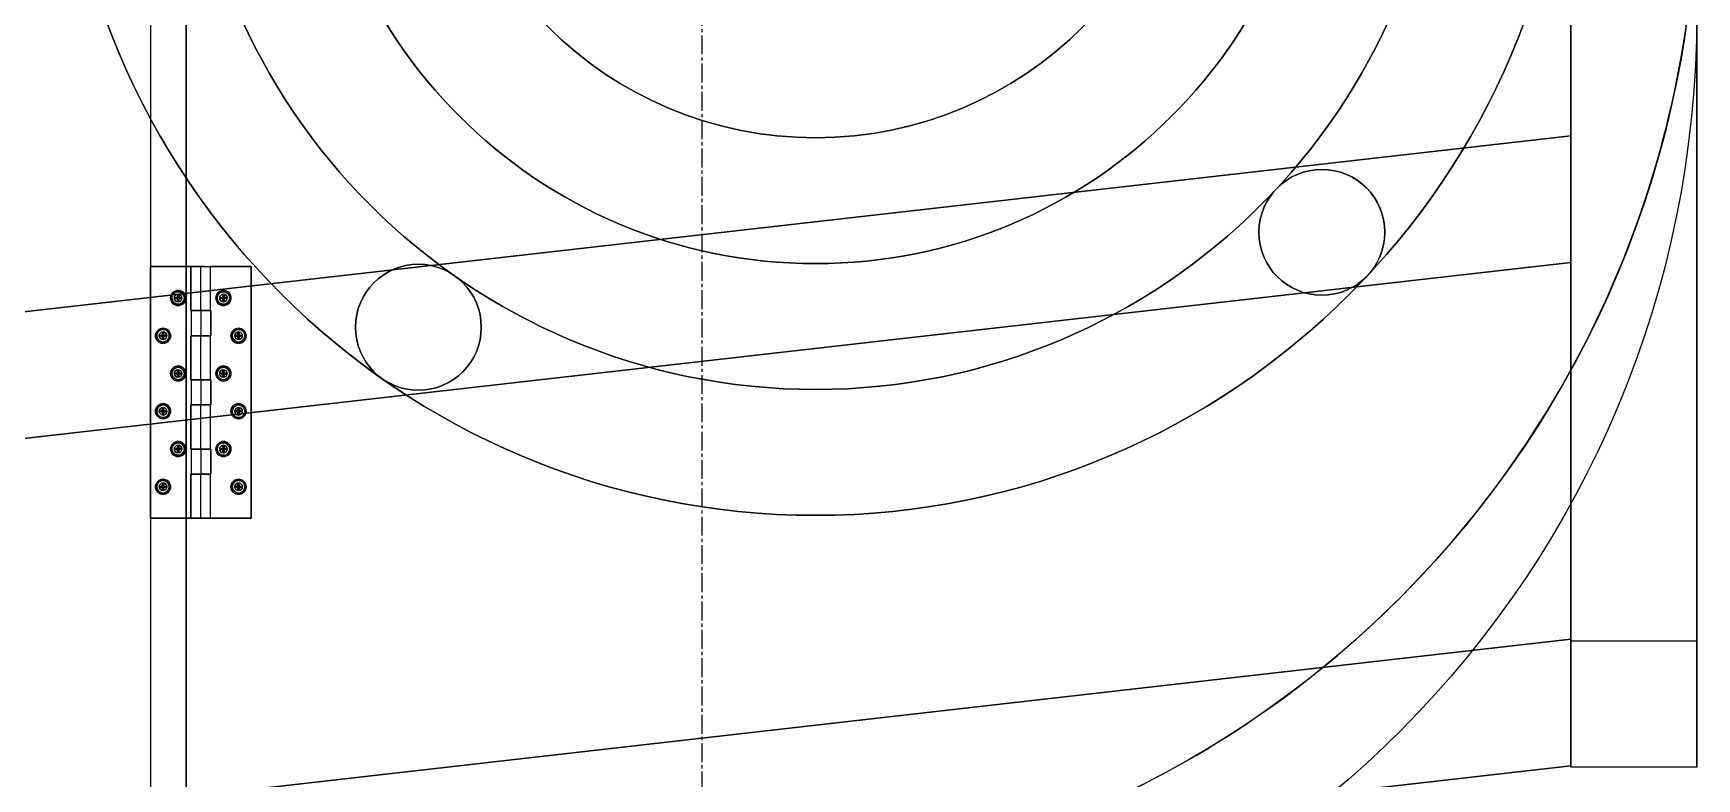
# Model space of a CAD drawing. Header units: millimetres. Extents: x -62354 to 129108, y -71259 to 35407.
# Drawn here: x 16600 to 17260, y 10816 to 11112 of the extents above; entities that cross this region are included whole.
import ezdxf

# ---------------------------------------------------------------- set-up
doc = ezdxf.new("R2010")
doc.units = ezdxf.units.MM
doc.header["$MEASUREMENT"] = 0
doc.linetypes.add('1st FL Layout xrf$0$CENTER2', pattern=[1.125, 0.75, -0.125, 0.125, -0.125])
doc.layers.add('1st FL Layout xrf$0$CR-Machine', color=7, linetype='Continuous', transparency=0.5)
doc.layers.add('1st FL Layout xrf$0$G-Grid Line', color=253, linetype='1st FL Layout xrf$0$CENTER2', transparency=0.5)

# ---------------------------------------------------------------- blocks, each defined once
blk = doc.blocks.new('1st FL Layout xrf$0$A$C33D61D17')
for p, q in [((925, 1066.69), (125, 1066.69)), ((925, 1066.69), (125, 1066.69)), ((925, 1066.69), (875, 1066.69)), ((875, 1066.69), (875, 1016.69)), ((925, 1066.69), (925, 1016.69)), ((925, 1066.69), (925, 1016.69)), ((925, 1066.69), (925, 1016.69)), ((925, 1016.69), (125, 1016.69)), ((925, 1016.69), (125, 1016.69)), ((674.15, 1016.69), (724.48, 1016.69)), ((674.15, 1016.69), (759.61, 266.69)), ((809.93, 266.69), (724.48, 1016.69)), ((874.15, 1016.69), (924.48, 1016.69)), ((874.15, 1016.69), (959.61, 266.69)), ((925, 1016.69), (875, 1016.69)), ((1009.93, 266.69), (924.48, 1016.69)), ((826.15, 492.55), (726.15, 492.55)), ((726.15, 492.55), (726.15, 476.42)), ((753.28, 487.92), (753.65, 489.05)), ((753.65, 489.05), (754.03, 487.92)), ((783.28, 487.92), (783.65, 489.05)), ((783.65, 489.05), (784.03, 487.92)), ((813.28, 487.92), (813.65, 489.05)), ((813.65, 489.05), (814.03, 487.92)), ((826.15, 476.42), (826.15, 492.55)), ((738.28, 481.92), (738.65, 483.05)), ((738.65, 483.05), (739.03, 481.92)), ((752.15, 487.55), (753.28, 487.92)), ((753.28, 487.17), (752.15, 487.55)), ((753.1, 487.55), (753.52, 487.69)), ((753.52, 487.41), (753.1, 487.55)), ((753.65, 486.05), (753.28, 487.17)), ((753.52, 487.69), (753.65, 488.1)), ((753.65, 487), (753.52, 487.41)), ((753.65, 488.1), (753.79, 487.69)), ((753.79, 487.41), (753.65, 487)), ((754.03, 487.17), (753.65, 486.05)), ((753.79, 487.69), (754.21, 487.55)), ((754.21, 487.55), (753.79, 487.41)), ((754.03, 487.92), (755.15, 487.55)), ((755.15, 487.55), (754.03, 487.17)), ((768.28, 481.92), (768.65, 483.05)), ((768.65, 483.05), (769.03, 481.92)), ((782.15, 487.55), (783.28, 487.92)), ((783.28, 487.17), (782.15, 487.55)), ((783.1, 487.55), (783.52, 487.69)), ((783.52, 487.41), (783.1, 487.55)), ((783.65, 486.05), (783.28, 487.17)), ((783.52, 487.69), (783.65, 488.1)), ((783.65, 487), (783.52, 487.41)), ((783.65, 488.1), (783.79, 487.69)), ((783.79, 487.41), (783.65, 487)), ((784.03, 487.17), (783.65, 486.05)), ((783.79, 487.69), (784.21, 487.55)), ((784.21, 487.55), (783.79, 487.41)), ((784.03, 487.92), (785.15, 487.55)), ((785.15, 487.55), (784.03, 487.17)), ((798.28, 481.92), (798.65, 483.05)), ((798.65, 483.05), (799.03, 481.92)), ((812.15, 487.55), (813.28, 487.92)), ((813.28, 487.17), (812.15, 487.55)), ((813.1, 487.55), (813.52, 487.69)), ((813.52, 487.41), (813.1, 487.55)), ((813.65, 486.05), (813.28, 487.17)), ((813.52, 487.69), (813.65, 488.1)), ((813.65, 487), (813.52, 487.41)), ((813.65, 488.1), (813.79, 487.69)), ((813.79, 487.41), (813.65, 487)), ((814.03, 487.17), (813.65, 486.05)), ((813.79, 487.69), (814.21, 487.55)), ((814.21, 487.55), (813.79, 487.41)), ((814.03, 487.92), (815.15, 487.55)), ((815.15, 487.55), (814.03, 487.17)), ((743.65, 476.42), (726.15, 476.42)), ((737.15, 481.55), (738.28, 481.92)), ((738.28, 481.17), (737.15, 481.55)), ((738.1, 481.55), (738.52, 481.69)), ((738.52, 481.41), (738.1, 481.55)), ((738.65, 480.05), (738.28, 481.17)), ((738.52, 481.69), (738.65, 482.1)), ((738.65, 481), (738.52, 481.41)), ((738.65, 482.1), (738.79, 481.69)), ((738.79, 481.41), (738.65, 481)), ((739.03, 481.17), (738.65, 480.05)), ((738.79, 481.69), (739.21, 481.55)), ((739.21, 481.55), (738.79, 481.41)), ((739.03, 481.92), (740.15, 481.55)), ((740.15, 481.55), (739.03, 481.17)), ((743.65, 476.42), (743.65, 476.55)), ((743.65, 476.55), (753.65, 476.55)), ((753.65, 476.55), (753.65, 476.42)), ((771.15, 476.42), (753.65, 476.42)), ((767.15, 481.55), (768.28, 481.92)), ((768.28, 481.17), (767.15, 481.55)), ((768.1, 481.55), (768.52, 481.69)), ((768.52, 481.41), (768.1, 481.55)), ((768.65, 480.05), (768.28, 481.17)), ((768.52, 481.69), (768.65, 482.1)), ((768.65, 481), (768.52, 481.41)), ((768.65, 482.1), (768.79, 481.69)), ((768.79, 481.41), (768.65, 481)), ((769.03, 481.17), (768.65, 480.05)), ((768.79, 481.69), (769.21, 481.55)), ((769.21, 481.55), (768.79, 481.41)), ((769.03, 481.92), (770.15, 481.55)), ((770.15, 481.55), (769.03, 481.17)), ((771.15, 476.42), (771.15, 476.55)), ((771.15, 476.55), (781.15, 476.55)), ((781.15, 476.55), (781.15, 476.42)), ((798.65, 476.42), (781.15, 476.42)), ((797.15, 481.55), (798.28, 481.92)), ((798.28, 481.17), (797.15, 481.55)), ((798.1, 481.55), (798.52, 481.69)), ((798.52, 481.41), (798.1, 481.55)), ((798.65, 480.05), (798.28, 481.17)), ((798.52, 481.69), (798.65, 482.1)), ((798.65, 481), (798.52, 481.41)), ((798.65, 482.1), (798.79, 481.69)), ((798.79, 481.41), (798.65, 481)), ((799.03, 481.17), (798.65, 480.05)), ((798.65, 476.42), (798.65, 476.55)), ((798.65, 476.55), (808.65, 476.55)), ((798.79, 481.69), (799.21, 481.55)), ((799.21, 481.55), (798.79, 481.41)), ((799.03, 481.92), (800.15, 481.55)), ((800.15, 481.55), (799.03, 481.17)), ((808.65, 476.55), (808.65, 476.42)), ((826.15, 476.42), (808.65, 476.42)), ((75, 466.69), (975, 466.69)), ((975, 466.69), (75, 466.69)), ((743.65, 468.55), (726.15, 468.55)), ((726.15, 468.55), (726.15, 452.55)), ((737.15, 463.55), (738.28, 463.92)), ((738.28, 463.17), (737.15, 463.55)), ((738.1, 463.55), (738.52, 463.69)), ((738.52, 463.41), (738.1, 463.55)), ((738.28, 463.92), (738.65, 465.05)), ((738.65, 462.05), (738.28, 463.17)), ((738.52, 463.69), (738.65, 464.1)), ((738.65, 463), (738.52, 463.41)), ((738.65, 465.05), (739.03, 463.92)), ((738.65, 464.1), (738.79, 463.69)), ((738.79, 463.41), (738.65, 463)), ((739.03, 463.17), (738.65, 462.05)), ((738.79, 463.69), (739.21, 463.55)), ((739.21, 463.55), (738.79, 463.41)), ((739.03, 463.92), (740.15, 463.55)), ((740.15, 463.55), (739.03, 463.17)), ((743.65, 468.68), (753.65, 468.68)), ((743.65, 468.68), (743.65, 468.55)), ((753.65, 468.55), (753.65, 468.68)), ((771.15, 468.55), (753.65, 468.55)), ((767.15, 463.55), (768.28, 463.92)), ((768.28, 463.17), (767.15, 463.55)), ((768.1, 463.55), (768.52, 463.69)), ((768.52, 463.41), (768.1, 463.55)), ((768.28, 463.92), (768.65, 465.05)), ((768.65, 462.05), (768.28, 463.17)), ((768.52, 463.69), (768.65, 464.1)), ((768.65, 463), (768.52, 463.41)), ((768.65, 465.05), (769.03, 463.92)), ((768.65, 464.1), (768.79, 463.69)), ((768.79, 463.41), (768.65, 463)), ((769.03, 463.17), (768.65, 462.05)), ((768.79, 463.69), (769.21, 463.55)), ((769.21, 463.55), (768.79, 463.41)), ((769.03, 463.92), (770.15, 463.55)), ((770.15, 463.55), (769.03, 463.17)), ((771.15, 468.68), (781.15, 468.68)), ((771.15, 468.68), (771.15, 468.55)), ((781.15, 468.55), (781.15, 468.68)), ((798.65, 468.55), (781.15, 468.55)), ((797.15, 463.55), (798.28, 463.92)), ((798.28, 463.17), (797.15, 463.55)), ((798.1, 463.55), (798.52, 463.69)), ((798.52, 463.41), (798.1, 463.55)), ((798.28, 463.92), (798.65, 465.05)), ((798.65, 462.05), (798.28, 463.17)), ((798.52, 463.69), (798.65, 464.1)), ((798.65, 463), (798.52, 463.41)), ((798.65, 468.68), (798.65, 468.55)), ((798.65, 468.68), (808.65, 468.68)), ((798.65, 465.05), (799.03, 463.92)), ((798.65, 464.1), (798.79, 463.69)), ((798.79, 463.41), (798.65, 463)), ((799.03, 463.17), (798.65, 462.05)), ((798.79, 463.69), (799.21, 463.55)), ((799.21, 463.55), (798.79, 463.41)), ((799.03, 463.92), (800.15, 463.55)), ((800.15, 463.55), (799.03, 463.17)), ((808.65, 468.55), (808.65, 468.68)), ((826.15, 468.55), (808.65, 468.55)), ((826.15, 452.55), (826.15, 468.55)), ((752.15, 457.55), (753.28, 457.92)), ((753.28, 457.17), (752.15, 457.55)), ((753.1, 457.55), (753.52, 457.69)), ((753.52, 457.41), (753.1, 457.55)), ((753.28, 457.92), (753.65, 459.05)), ((753.65, 456.05), (753.28, 457.17)), ((753.52, 457.69), (753.65, 458.1)), ((753.65, 457), (753.52, 457.41)), ((753.65, 459.05), (754.03, 457.92)), ((753.65, 458.1), (753.79, 457.69)), ((753.79, 457.41), (753.65, 457)), ((754.03, 457.17), (753.65, 456.05)), ((753.79, 457.69), (754.21, 457.55)), ((754.21, 457.55), (753.79, 457.41)), ((754.03, 457.92), (755.15, 457.55)), ((755.15, 457.55), (754.03, 457.17)), ((782.15, 457.55), (783.28, 457.92)), ((783.28, 457.17), (782.15, 457.55)), ((783.1, 457.55), (783.52, 457.69)), ((783.52, 457.41), (783.1, 457.55)), ((783.28, 457.92), (783.65, 459.05)), ((783.65, 456.05), (783.28, 457.17)), ((783.52, 457.69), (783.65, 458.1)), ((783.65, 457), (783.52, 457.41)), ((783.65, 459.05), (784.03, 457.92)), ((783.65, 458.1), (783.79, 457.69)), ((783.79, 457.41), (783.65, 457)), ((784.03, 457.17), (783.65, 456.05)), ((783.79, 457.69), (784.21, 457.55)), ((784.21, 457.55), (783.79, 457.41)), ((784.03, 457.92), (785.15, 457.55)), ((785.15, 457.55), (784.03, 457.17)), ((812.15, 457.55), (813.28, 457.92)), ((813.28, 457.17), (812.15, 457.55)), ((813.1, 457.55), (813.52, 457.69)), ((813.52, 457.41), (813.1, 457.55)), ((813.28, 457.92), (813.65, 459.05)), ((813.65, 456.05), (813.28, 457.17)), ((813.52, 457.69), (813.65, 458.1)), ((813.65, 457), (813.52, 457.41)), ((813.65, 459.05), (814.03, 457.92)), ((813.65, 458.1), (813.79, 457.69)), ((813.79, 457.41), (813.65, 457)), ((814.03, 457.17), (813.65, 456.05)), ((813.79, 457.69), (814.21, 457.55)), ((814.21, 457.55), (813.79, 457.41)), ((814.03, 457.92), (815.15, 457.55)), ((815.15, 457.55), (814.03, 457.17)), ((73.85, 452.55), (976.15, 452.55)), ((726.15, 452.55), (826.15, 452.55))]:
    blk.add_line(p, q)
at = {"extrusion": (1.47911e-31, 0, -1)}
for p, q in [((125, 1066.69), (925, 1066.69)), ((125, 1066.69), (925, 1066.69)), ((875, 1066.69), (925, 1066.69)), ((875, 1066.69), (875, 1016.69)), ((925, 1066.69), (925, 1016.69)), ((925, 1066.69), (925, 1016.69)), ((925, 1066.69), (925, 1016.69)), ((125, 1016.69), (925, 1016.69)), ((125, 1016.69), (925, 1016.69)), ((724.48, 1016.69), (674.15, 1016.69)), ((759.61, 266.69), (674.15, 1016.69)), ((724.48, 1016.69), (809.93, 266.69)), ((924.48, 1016.69), (874.15, 1016.69)), ((959.61, 266.69), (874.15, 1016.69)), ((875, 1016.69), (925, 1016.69)), ((924.48, 1016.69), (1009.93, 266.69))]:
    blk.add_line(p, q, dxfattribs=at)
at = {"extrusion": (2.44929e-16, 1, 0)}
for p, q in [((125, 1066.69), (925, 1066.69)), ((925, 1066.69), (125, 1066.69)), ((125, 1066.69), (925, 1066.69)), ((925, 1066.69), (125, 1066.69)), ((875, 1066.69), (925, 1066.69)), ((875, 1066.69), (875, 1066.69)), ((925, 1066.69), (875, 1066.69)), ((925, 1066.69), (925, 1066.69)), ((925, 1066.69), (925, 1066.69)), ((925, 1066.69), (925, 1066.69))]:
    blk.add_line(p, q, dxfattribs=at)
at = {"extrusion": (-1, 2.44929e-16, -1.47911e-31)}
for p, q in [((875, 1066.69), (875, 1066.69)), ((875, 1066.69), (875, 1016.69)), ((875, 1066.69), (875, 1016.69)), ((875, 1016.69), (875, 1016.69))]:
    blk.add_line(p, q, dxfattribs=at)
at = {"extrusion": (1, -2.44929e-16, -4.54747e-15)}
for p, q in [((925, 1066.69), (925, 1066.69)), ((925, 1066.69), (925, 1016.69)), ((925, 1066.69), (925, 1016.69)), ((925, 1066.69), (925, 1066.69)), ((925, 1066.69), (925, 1016.69)), ((925, 1066.69), (925, 1016.69)), ((925, 1016.69), (925, 1016.69)), ((925, 1016.69), (925, 1016.69))]:
    blk.add_line(p, q, dxfattribs=at)
at = {"extrusion": (1, -2.44929e-16, 1.47911e-31)}
for p, q in [((925, 1066.69), (925, 1066.69)), ((925, 1066.69), (925, 1016.69)), ((925, 1066.69), (925, 1016.69)), ((925, 1016.69), (925, 1016.69))]:
    blk.add_line(p, q, dxfattribs=at)
at = {"extrusion": (-2.44929e-16, -1, 0)}
for p, q in [((125, 1016.69), (925, 1016.69)), ((925, 1016.69), (125, 1016.69)), ((125, 1016.69), (925, 1016.69)), ((925, 1016.69), (125, 1016.69)), ((875, 1016.69), (925, 1016.69)), ((925, 1016.69), (875, 1016.69)), ((875, 1016.69), (875, 1016.69)), ((925, 1016.69), (925, 1016.69)), ((925, 1016.69), (925, 1016.69)), ((925, 1016.69), (925, 1016.69))]:
    blk.add_line(p, q, dxfattribs=at)
at = {"extrusion": (2.22045e-16, 1, 1.60464e-32)}
for p, q in [((674.15, 1016.69), (674.15, 1016.69)), ((674.15, 1016.69), (724.48, 1016.69)), ((724.48, 1016.69), (674.15, 1016.69)), ((724.48, 1016.69), (724.48, 1016.69)), ((874.15, 1016.69), (874.15, 1016.69)), ((874.15, 1016.69), (924.48, 1016.69)), ((924.48, 1016.69), (874.15, 1016.69)), ((924.48, 1016.69), (924.48, 1016.69))]:
    blk.add_line(p, q, dxfattribs=at)
at = {"extrusion": (-0.993572, -0.113203, -1.41748e-31)}
for p, q in [((674.15, 1016.69), (674.15, 1016.69)), ((759.61, 266.69), (674.15, 1016.69)), ((674.15, 1016.69), (759.61, 266.69)), ((874.15, 1016.69), (874.15, 1016.69)), ((959.61, 266.69), (874.15, 1016.69)), ((874.15, 1016.69), (959.61, 266.69))]:
    blk.add_line(p, q, dxfattribs=at)
at = {"extrusion": (0.993572, 0.113203, 1.41748e-31)}
for p, q in [((724.48, 1016.69), (724.48, 1016.69)), ((809.93, 266.69), (724.48, 1016.69)), ((724.48, 1016.69), (809.93, 266.69)), ((924.48, 1016.69), (924.48, 1016.69)), ((1009.93, 266.69), (924.48, 1016.69)), ((924.48, 1016.69), (1009.93, 266.69))]:
    blk.add_line(p, q, dxfattribs=at)
at = {"extrusion": (0, 0, -1)}
for p, q in [((726.15, 472.55), (726.15, 492.55)), ((726.15, 492.55), (826.15, 492.55)), ((826.15, 492.55), (826.15, 472.55)), ((753.65, 476.55), (743.65, 476.55)), ((743.65, 476.55), (743.65, 472.55)), ((753.65, 472.55), (753.65, 476.55)), ((781.15, 476.55), (771.15, 476.55)), ((771.15, 476.55), (771.15, 472.55)), ((781.15, 472.55), (781.15, 476.55)), ((798.65, 476.55), (798.65, 472.55)), ((808.65, 476.55), (798.65, 476.55)), ((808.65, 472.55), (808.65, 476.55)), ((743.65, 472.55), (726.15, 472.55)), ((771.15, 472.55), (753.65, 472.55)), ((798.65, 472.55), (781.15, 472.55)), ((826.15, 472.55), (808.65, 472.55))]:
    blk.add_line(p, q, dxfattribs=at)
at = {"extrusion": (0, 1, 0)}
for p, q in [((726.15, 492.55), (826.15, 492.55)), ((726.15, 492.55), (726.15, 492.55)), ((826.15, 492.55), (726.15, 492.55)), ((826.15, 492.55), (826.15, 492.55))]:
    blk.add_line(p, q, dxfattribs=at)
at = {"extrusion": (-1, 0, 0)}
for p, q in [((726.15, 492.55), (726.15, 476.42)), ((726.15, 492.55), (726.15, 492.55)), ((726.15, 472.55), (726.15, 492.55)), ((753.65, 476.55), (753.65, 476.42)), ((753.65, 476.55), (753.65, 476.55)), ((753.65, 472.55), (753.65, 476.55)), ((781.15, 476.55), (781.15, 476.42)), ((781.15, 476.55), (781.15, 476.55)), ((781.15, 472.55), (781.15, 476.55)), ((808.65, 476.55), (808.65, 476.42)), ((808.65, 476.55), (808.65, 476.55)), ((808.65, 472.55), (808.65, 476.55))]:
    blk.add_line(p, q, dxfattribs=at)
at = {"extrusion": (0.938187, -0.312729, 0.14834)}
for p, q in [((753.28, 487.92), (753.65, 489.05)), ((753.65, 489.05), (753.65, 488.1)), ((783.28, 487.92), (783.65, 489.05)), ((783.65, 489.05), (783.65, 488.1)), ((813.28, 487.92), (813.65, 489.05)), ((813.65, 489.05), (813.65, 488.1)), ((738.28, 481.92), (738.65, 483.05)), ((738.65, 483.05), (738.65, 482.1)), ((753.28, 487.92), (753.52, 487.69)), ((753.52, 487.69), (753.65, 488.1)), ((768.28, 481.92), (768.65, 483.05)), ((768.65, 483.05), (768.65, 482.1)), ((783.28, 487.92), (783.52, 487.69)), ((783.52, 487.69), (783.65, 488.1)), ((798.28, 481.92), (798.65, 483.05)), ((798.65, 483.05), (798.65, 482.1)), ((813.28, 487.92), (813.52, 487.69)), ((813.52, 487.69), (813.65, 488.1)), ((738.28, 481.92), (738.52, 481.69)), ((738.52, 481.69), (738.65, 482.1)), ((768.28, 481.92), (768.52, 481.69)), ((768.52, 481.69), (768.65, 482.1)), ((798.28, 481.92), (798.52, 481.69)), ((798.52, 481.69), (798.65, 482.1)), ((738.28, 463.92), (738.65, 465.05)), ((738.28, 463.92), (738.52, 463.69)), ((738.52, 463.69), (738.65, 464.1)), ((738.65, 465.05), (738.65, 464.1)), ((768.28, 463.92), (768.65, 465.05)), ((768.28, 463.92), (768.52, 463.69)), ((768.52, 463.69), (768.65, 464.1)), ((768.65, 465.05), (768.65, 464.1)), ((798.28, 463.92), (798.65, 465.05)), ((798.28, 463.92), (798.52, 463.69)), ((798.52, 463.69), (798.65, 464.1)), ((798.65, 465.05), (798.65, 464.1)), ((753.28, 457.92), (753.65, 459.05)), ((753.28, 457.92), (753.52, 457.69)), ((753.52, 457.69), (753.65, 458.1)), ((753.65, 459.05), (753.65, 458.1)), ((783.28, 457.92), (783.65, 459.05)), ((783.28, 457.92), (783.52, 457.69)), ((783.52, 457.69), (783.65, 458.1)), ((783.65, 459.05), (783.65, 458.1)), ((813.28, 457.92), (813.65, 459.05)), ((813.28, 457.92), (813.52, 457.69)), ((813.52, 457.69), (813.65, 458.1)), ((813.65, 459.05), (813.65, 458.1))]:
    blk.add_line(p, q, dxfattribs=at)
at = {"extrusion": (-0.938187, -0.312729, 0.14834)}
for p, q in [((753.65, 489.05), (754.03, 487.92)), ((753.65, 489.05), (753.65, 488.1)), ((783.65, 489.05), (784.03, 487.92)), ((783.65, 489.05), (783.65, 488.1)), ((813.65, 489.05), (814.03, 487.92)), ((813.65, 489.05), (813.65, 488.1)), ((738.65, 483.05), (739.03, 481.92)), ((738.65, 483.05), (738.65, 482.1)), ((753.65, 488.1), (753.79, 487.69)), ((754.03, 487.92), (753.79, 487.69)), ((768.65, 483.05), (769.03, 481.92)), ((768.65, 483.05), (768.65, 482.1)), ((783.65, 488.1), (783.79, 487.69)), ((784.03, 487.92), (783.79, 487.69)), ((798.65, 483.05), (799.03, 481.92)), ((798.65, 483.05), (798.65, 482.1)), ((813.65, 488.1), (813.79, 487.69)), ((814.03, 487.92), (813.79, 487.69)), ((738.65, 482.1), (738.79, 481.69)), ((739.03, 481.92), (738.79, 481.69)), ((768.65, 482.1), (768.79, 481.69)), ((769.03, 481.92), (768.79, 481.69)), ((798.65, 482.1), (798.79, 481.69)), ((799.03, 481.92), (798.79, 481.69)), ((738.65, 465.05), (739.03, 463.92)), ((738.65, 465.05), (738.65, 464.1)), ((738.65, 464.1), (738.79, 463.69)), ((739.03, 463.92), (738.79, 463.69)), ((768.65, 465.05), (769.03, 463.92)), ((768.65, 465.05), (768.65, 464.1)), ((768.65, 464.1), (768.79, 463.69)), ((769.03, 463.92), (768.79, 463.69)), ((798.65, 465.05), (799.03, 463.92)), ((798.65, 465.05), (798.65, 464.1)), ((798.65, 464.1), (798.79, 463.69)), ((799.03, 463.92), (798.79, 463.69)), ((753.65, 459.05), (754.03, 457.92)), ((753.65, 459.05), (753.65, 458.1)), ((753.65, 458.1), (753.79, 457.69)), ((754.03, 457.92), (753.79, 457.69)), ((783.65, 459.05), (784.03, 457.92)), ((783.65, 459.05), (783.65, 458.1)), ((783.65, 458.1), (783.79, 457.69)), ((784.03, 457.92), (783.79, 457.69)), ((813.65, 459.05), (814.03, 457.92)), ((813.65, 459.05), (813.65, 458.1)), ((813.65, 458.1), (813.79, 457.69)), ((814.03, 457.92), (813.79, 457.69))]:
    blk.add_line(p, q, dxfattribs=at)
at = {"extrusion": (1, 0, 0)}
for p, q in [((826.15, 492.55), (826.15, 472.55)), ((826.15, 492.55), (826.15, 492.55)), ((826.15, 476.42), (826.15, 492.55)), ((743.65, 476.42), (743.65, 476.55)), ((743.65, 476.55), (743.65, 472.55)), ((743.65, 476.55), (743.65, 476.55)), ((771.15, 476.42), (771.15, 476.55)), ((771.15, 476.55), (771.15, 472.55)), ((771.15, 476.55), (771.15, 476.55)), ((798.65, 476.42), (798.65, 476.55)), ((798.65, 476.55), (798.65, 472.55)), ((798.65, 476.55), (798.65, 476.55))]:
    blk.add_line(p, q, dxfattribs=at)
at = {"extrusion": (0.312729, -0.938187, 0.14834)}
for p, q in [((752.15, 487.55), (753.28, 487.92)), ((752.15, 487.55), (753.1, 487.55)), ((753.1, 487.55), (753.52, 487.69)), ((753.28, 487.92), (753.52, 487.69)), ((782.15, 487.55), (783.28, 487.92)), ((782.15, 487.55), (783.1, 487.55)), ((783.1, 487.55), (783.52, 487.69)), ((783.28, 487.92), (783.52, 487.69)), ((812.15, 487.55), (813.28, 487.92)), ((812.15, 487.55), (813.1, 487.55)), ((813.1, 487.55), (813.52, 487.69)), ((813.28, 487.92), (813.52, 487.69)), ((737.15, 481.55), (738.28, 481.92)), ((737.15, 481.55), (738.1, 481.55)), ((738.1, 481.55), (738.52, 481.69)), ((738.28, 481.92), (738.52, 481.69)), ((767.15, 481.55), (768.28, 481.92)), ((767.15, 481.55), (768.1, 481.55)), ((768.1, 481.55), (768.52, 481.69)), ((768.28, 481.92), (768.52, 481.69)), ((797.15, 481.55), (798.28, 481.92)), ((797.15, 481.55), (798.1, 481.55)), ((798.1, 481.55), (798.52, 481.69)), ((798.28, 481.92), (798.52, 481.69)), ((737.15, 463.55), (738.28, 463.92)), ((737.15, 463.55), (738.1, 463.55)), ((738.1, 463.55), (738.52, 463.69)), ((738.28, 463.92), (738.52, 463.69)), ((767.15, 463.55), (768.28, 463.92)), ((767.15, 463.55), (768.1, 463.55)), ((768.1, 463.55), (768.52, 463.69)), ((768.28, 463.92), (768.52, 463.69)), ((797.15, 463.55), (798.28, 463.92)), ((797.15, 463.55), (798.1, 463.55)), ((798.1, 463.55), (798.52, 463.69)), ((798.28, 463.92), (798.52, 463.69)), ((752.15, 457.55), (753.28, 457.92)), ((752.15, 457.55), (753.1, 457.55)), ((753.1, 457.55), (753.52, 457.69)), ((753.28, 457.92), (753.52, 457.69)), ((782.15, 457.55), (783.28, 457.92)), ((782.15, 457.55), (783.1, 457.55)), ((783.1, 457.55), (783.52, 457.69)), ((783.28, 457.92), (783.52, 457.69)), ((812.15, 457.55), (813.28, 457.92)), ((812.15, 457.55), (813.1, 457.55)), ((813.1, 457.55), (813.52, 457.69)), ((813.28, 457.92), (813.52, 457.69))]:
    blk.add_line(p, q, dxfattribs=at)
at = {"extrusion": (0.312729, 0.938187, 0.14834)}
for p, q in [((753.28, 487.17), (752.15, 487.55)), ((752.15, 487.55), (753.1, 487.55)), ((753.52, 487.41), (753.1, 487.55)), ((753.28, 487.17), (753.52, 487.41)), ((783.28, 487.17), (782.15, 487.55)), ((782.15, 487.55), (783.1, 487.55)), ((783.52, 487.41), (783.1, 487.55)), ((783.28, 487.17), (783.52, 487.41)), ((813.28, 487.17), (812.15, 487.55)), ((812.15, 487.55), (813.1, 487.55)), ((813.52, 487.41), (813.1, 487.55)), ((813.28, 487.17), (813.52, 487.41)), ((738.28, 481.17), (737.15, 481.55)), ((737.15, 481.55), (738.1, 481.55)), ((738.52, 481.41), (738.1, 481.55)), ((738.28, 481.17), (738.52, 481.41)), ((768.28, 481.17), (767.15, 481.55)), ((767.15, 481.55), (768.1, 481.55)), ((768.52, 481.41), (768.1, 481.55)), ((768.28, 481.17), (768.52, 481.41)), ((798.28, 481.17), (797.15, 481.55)), ((797.15, 481.55), (798.1, 481.55)), ((798.52, 481.41), (798.1, 481.55)), ((798.28, 481.17), (798.52, 481.41)), ((738.28, 463.17), (737.15, 463.55)), ((737.15, 463.55), (738.1, 463.55)), ((738.52, 463.41), (738.1, 463.55)), ((738.28, 463.17), (738.52, 463.41)), ((768.28, 463.17), (767.15, 463.55)), ((767.15, 463.55), (768.1, 463.55)), ((768.52, 463.41), (768.1, 463.55)), ((768.28, 463.17), (768.52, 463.41)), ((798.28, 463.17), (797.15, 463.55)), ((797.15, 463.55), (798.1, 463.55)), ((798.52, 463.41), (798.1, 463.55)), ((798.28, 463.17), (798.52, 463.41)), ((753.28, 457.17), (752.15, 457.55)), ((752.15, 457.55), (753.1, 457.55)), ((753.52, 457.41), (753.1, 457.55)), ((753.28, 457.17), (753.52, 457.41)), ((783.28, 457.17), (782.15, 457.55)), ((782.15, 457.55), (783.1, 457.55)), ((783.52, 457.41), (783.1, 457.55)), ((783.28, 457.17), (783.52, 457.41)), ((813.28, 457.17), (812.15, 457.55)), ((812.15, 457.55), (813.1, 457.55)), ((813.52, 457.41), (813.1, 457.55)), ((813.28, 457.17), (813.52, 457.41))]:
    blk.add_line(p, q, dxfattribs=at)
at = {"extrusion": (0.938187, 0.312729, 0.14834)}
for p, q in [((753.28, 487.17), (753.52, 487.41)), ((753.65, 486.05), (753.28, 487.17)), ((753.65, 487), (753.52, 487.41)), ((753.65, 486.05), (753.65, 487)), ((783.28, 487.17), (783.52, 487.41)), ((783.65, 486.05), (783.28, 487.17)), ((783.65, 487), (783.52, 487.41)), ((783.65, 486.05), (783.65, 487)), ((813.28, 487.17), (813.52, 487.41)), ((813.65, 486.05), (813.28, 487.17)), ((813.65, 487), (813.52, 487.41)), ((813.65, 486.05), (813.65, 487)), ((738.28, 481.17), (738.52, 481.41)), ((738.65, 480.05), (738.28, 481.17)), ((738.65, 481), (738.52, 481.41)), ((738.65, 480.05), (738.65, 481)), ((768.28, 481.17), (768.52, 481.41)), ((768.65, 480.05), (768.28, 481.17)), ((768.65, 481), (768.52, 481.41)), ((768.65, 480.05), (768.65, 481)), ((798.28, 481.17), (798.52, 481.41)), ((798.65, 480.05), (798.28, 481.17)), ((798.65, 481), (798.52, 481.41)), ((798.65, 480.05), (798.65, 481)), ((738.28, 463.17), (738.52, 463.41)), ((738.65, 462.05), (738.28, 463.17)), ((738.65, 463), (738.52, 463.41)), ((738.65, 462.05), (738.65, 463)), ((768.28, 463.17), (768.52, 463.41)), ((768.65, 462.05), (768.28, 463.17)), ((768.65, 463), (768.52, 463.41)), ((768.65, 462.05), (768.65, 463)), ((798.28, 463.17), (798.52, 463.41)), ((798.65, 462.05), (798.28, 463.17)), ((798.65, 463), (798.52, 463.41)), ((798.65, 462.05), (798.65, 463)), ((753.28, 457.17), (753.52, 457.41)), ((753.65, 456.05), (753.28, 457.17)), ((753.65, 457), (753.52, 457.41)), ((753.65, 456.05), (753.65, 457)), ((783.28, 457.17), (783.52, 457.41)), ((783.65, 456.05), (783.28, 457.17)), ((783.65, 457), (783.52, 457.41)), ((783.65, 456.05), (783.65, 457)), ((813.28, 457.17), (813.52, 457.41)), ((813.65, 456.05), (813.28, 457.17)), ((813.65, 457), (813.52, 457.41)), ((813.65, 456.05), (813.65, 457))]:
    blk.add_line(p, q, dxfattribs=at)
at = {"extrusion": (-0.938187, 0.312729, 0.14834)}
for p, q in [((753.79, 487.41), (753.65, 487)), ((754.03, 487.17), (753.65, 486.05)), ((753.65, 486.05), (753.65, 487)), ((754.03, 487.17), (753.79, 487.41)), ((783.79, 487.41), (783.65, 487)), ((784.03, 487.17), (783.65, 486.05)), ((783.65, 486.05), (783.65, 487)), ((784.03, 487.17), (783.79, 487.41)), ((813.79, 487.41), (813.65, 487)), ((814.03, 487.17), (813.65, 486.05)), ((813.65, 486.05), (813.65, 487)), ((814.03, 487.17), (813.79, 487.41)), ((738.79, 481.41), (738.65, 481)), ((739.03, 481.17), (738.65, 480.05)), ((738.65, 480.05), (738.65, 481)), ((739.03, 481.17), (738.79, 481.41)), ((768.79, 481.41), (768.65, 481)), ((769.03, 481.17), (768.65, 480.05)), ((768.65, 480.05), (768.65, 481)), ((769.03, 481.17), (768.79, 481.41)), ((798.79, 481.41), (798.65, 481)), ((799.03, 481.17), (798.65, 480.05)), ((798.65, 480.05), (798.65, 481)), ((799.03, 481.17), (798.79, 481.41)), ((738.79, 463.41), (738.65, 463)), ((739.03, 463.17), (738.65, 462.05)), ((738.65, 462.05), (738.65, 463)), ((739.03, 463.17), (738.79, 463.41)), ((768.79, 463.41), (768.65, 463)), ((769.03, 463.17), (768.65, 462.05)), ((768.65, 462.05), (768.65, 463)), ((769.03, 463.17), (768.79, 463.41)), ((798.79, 463.41), (798.65, 463)), ((799.03, 463.17), (798.65, 462.05)), ((798.65, 462.05), (798.65, 463)), ((799.03, 463.17), (798.79, 463.41)), ((753.79, 457.41), (753.65, 457)), ((754.03, 457.17), (753.65, 456.05)), ((753.65, 456.05), (753.65, 457)), ((754.03, 457.17), (753.79, 457.41)), ((783.79, 457.41), (783.65, 457)), ((784.03, 457.17), (783.65, 456.05)), ((783.65, 456.05), (783.65, 457)), ((784.03, 457.17), (783.79, 457.41)), ((813.79, 457.41), (813.65, 457)), ((814.03, 457.17), (813.65, 456.05)), ((813.65, 456.05), (813.65, 457)), ((814.03, 457.17), (813.79, 457.41))]:
    blk.add_line(p, q, dxfattribs=at)
at = {"extrusion": (-0.312729, -0.938187, 0.14834)}
for p, q in [((754.03, 487.92), (753.79, 487.69)), ((753.79, 487.69), (754.21, 487.55)), ((754.03, 487.92), (755.15, 487.55)), ((755.15, 487.55), (754.21, 487.55)), ((784.03, 487.92), (783.79, 487.69)), ((783.79, 487.69), (784.21, 487.55)), ((784.03, 487.92), (785.15, 487.55)), ((785.15, 487.55), (784.21, 487.55)), ((814.03, 487.92), (813.79, 487.69)), ((813.79, 487.69), (814.21, 487.55)), ((814.03, 487.92), (815.15, 487.55)), ((815.15, 487.55), (814.21, 487.55)), ((739.03, 481.92), (738.79, 481.69)), ((738.79, 481.69), (739.21, 481.55)), ((739.03, 481.92), (740.15, 481.55)), ((740.15, 481.55), (739.21, 481.55)), ((769.03, 481.92), (768.79, 481.69)), ((768.79, 481.69), (769.21, 481.55)), ((769.03, 481.92), (770.15, 481.55)), ((770.15, 481.55), (769.21, 481.55)), ((799.03, 481.92), (798.79, 481.69)), ((798.79, 481.69), (799.21, 481.55)), ((799.03, 481.92), (800.15, 481.55)), ((800.15, 481.55), (799.21, 481.55)), ((739.03, 463.92), (738.79, 463.69)), ((738.79, 463.69), (739.21, 463.55)), ((739.03, 463.92), (740.15, 463.55)), ((740.15, 463.55), (739.21, 463.55)), ((769.03, 463.92), (768.79, 463.69)), ((768.79, 463.69), (769.21, 463.55)), ((769.03, 463.92), (770.15, 463.55)), ((770.15, 463.55), (769.21, 463.55)), ((799.03, 463.92), (798.79, 463.69)), ((798.79, 463.69), (799.21, 463.55)), ((799.03, 463.92), (800.15, 463.55)), ((800.15, 463.55), (799.21, 463.55)), ((754.03, 457.92), (753.79, 457.69)), ((753.79, 457.69), (754.21, 457.55)), ((754.03, 457.92), (755.15, 457.55)), ((755.15, 457.55), (754.21, 457.55)), ((784.03, 457.92), (783.79, 457.69)), ((783.79, 457.69), (784.21, 457.55)), ((784.03, 457.92), (785.15, 457.55)), ((785.15, 457.55), (784.21, 457.55)), ((814.03, 457.92), (813.79, 457.69)), ((813.79, 457.69), (814.21, 457.55)), ((814.03, 457.92), (815.15, 457.55)), ((815.15, 457.55), (814.21, 457.55))]:
    blk.add_line(p, q, dxfattribs=at)
at = {"extrusion": (-0.312729, 0.938187, 0.14834)}
for p, q in [((754.21, 487.55), (753.79, 487.41)), ((754.03, 487.17), (753.79, 487.41)), ((755.15, 487.55), (754.03, 487.17)), ((755.15, 487.55), (754.21, 487.55)), ((784.21, 487.55), (783.79, 487.41)), ((784.03, 487.17), (783.79, 487.41)), ((785.15, 487.55), (784.03, 487.17)), ((785.15, 487.55), (784.21, 487.55)), ((814.21, 487.55), (813.79, 487.41)), ((814.03, 487.17), (813.79, 487.41)), ((815.15, 487.55), (814.03, 487.17)), ((815.15, 487.55), (814.21, 487.55)), ((739.21, 481.55), (738.79, 481.41)), ((739.03, 481.17), (738.79, 481.41)), ((740.15, 481.55), (739.03, 481.17)), ((740.15, 481.55), (739.21, 481.55)), ((769.21, 481.55), (768.79, 481.41)), ((769.03, 481.17), (768.79, 481.41)), ((770.15, 481.55), (769.03, 481.17)), ((770.15, 481.55), (769.21, 481.55)), ((799.21, 481.55), (798.79, 481.41)), ((799.03, 481.17), (798.79, 481.41)), ((800.15, 481.55), (799.03, 481.17)), ((800.15, 481.55), (799.21, 481.55)), ((739.21, 463.55), (738.79, 463.41)), ((739.03, 463.17), (738.79, 463.41)), ((740.15, 463.55), (739.03, 463.17)), ((740.15, 463.55), (739.21, 463.55)), ((769.21, 463.55), (768.79, 463.41)), ((769.03, 463.17), (768.79, 463.41)), ((770.15, 463.55), (769.03, 463.17)), ((770.15, 463.55), (769.21, 463.55)), ((799.21, 463.55), (798.79, 463.41)), ((799.03, 463.17), (798.79, 463.41)), ((800.15, 463.55), (799.03, 463.17)), ((800.15, 463.55), (799.21, 463.55)), ((754.21, 457.55), (753.79, 457.41)), ((754.03, 457.17), (753.79, 457.41)), ((755.15, 457.55), (754.03, 457.17)), ((755.15, 457.55), (754.21, 457.55)), ((784.21, 457.55), (783.79, 457.41)), ((784.03, 457.17), (783.79, 457.41)), ((785.15, 457.55), (784.03, 457.17)), ((785.15, 457.55), (784.21, 457.55)), ((814.21, 457.55), (813.79, 457.41)), ((814.03, 457.17), (813.79, 457.41)), ((815.15, 457.55), (814.03, 457.17)), ((815.15, 457.55), (814.21, 457.55))]:
    blk.add_line(p, q, dxfattribs=at)
at = {"color": 253}
for p, q in [((743.65, 476.42), (726.15, 476.42)), ((771.15, 476.42), (753.65, 476.42)), ((798.65, 476.42), (781.15, 476.42)), ((826.15, 476.42), (808.65, 476.42)), ((743.65, 472.55), (726.15, 472.55)), ((743.65, 472.55), (753.65, 472.55)), ((771.15, 472.55), (753.65, 472.55)), ((771.15, 472.55), (781.15, 472.55)), ((798.65, 472.55), (781.15, 472.55)), ((798.65, 472.55), (808.65, 472.55)), ((826.15, 472.55), (808.65, 472.55)), ((743.65, 468.68), (753.65, 468.68)), ((771.15, 468.68), (781.15, 468.68)), ((798.65, 468.68), (808.65, 468.68))]:
    blk.add_line(p, q, dxfattribs=at)
at = {"extrusion": (0, -1, 0)}
for p, q in [((743.65, 476.55), (753.65, 476.55)), ((743.65, 476.55), (743.65, 476.55)), ((753.65, 476.55), (743.65, 476.55)), ((753.65, 476.55), (753.65, 476.55)), ((771.15, 476.55), (781.15, 476.55)), ((771.15, 476.55), (771.15, 476.55)), ((781.15, 476.55), (771.15, 476.55)), ((781.15, 476.55), (781.15, 476.55)), ((798.65, 476.55), (808.65, 476.55)), ((798.65, 476.55), (798.65, 476.55)), ((808.65, 476.55), (798.65, 476.55)), ((808.65, 476.55), (808.65, 476.55))]:
    blk.add_line(p, q, dxfattribs=at)
at = {"extrusion": (-1.22465e-16, 1.22465e-16, -1)}
for p, q in [((743.65, 468.55), (743.65, 472.55)), ((743.65, 472.55), (753.65, 472.55)), ((753.65, 472.55), (753.65, 468.55)), ((771.15, 468.55), (771.15, 472.55)), ((771.15, 472.55), (781.15, 472.55)), ((781.15, 472.55), (781.15, 468.55)), ((798.65, 468.55), (798.65, 472.55)), ((798.65, 472.55), (808.65, 472.55)), ((808.65, 472.55), (808.65, 468.55)), ((726.15, 452.55), (726.15, 468.55)), ((726.15, 468.55), (743.65, 468.55)), ((753.65, 468.55), (771.15, 468.55)), ((781.15, 468.55), (798.65, 468.55)), ((808.65, 468.55), (826.15, 468.55)), ((826.15, 468.55), (826.15, 452.55)), ((826.15, 452.55), (726.15, 452.55))]:
    blk.add_line(p, q, dxfattribs=at)
at = {"extrusion": (-1, 0, 1.22465e-16)}
for p, q in [((743.65, 468.55), (743.65, 472.55)), ((771.15, 468.55), (771.15, 472.55)), ((798.65, 468.55), (798.65, 472.55)), ((726.15, 468.55), (726.15, 468.55)), ((726.15, 452.55), (726.15, 468.55)), ((726.15, 468.55), (726.15, 452.55)), ((743.65, 468.68), (743.65, 468.55)), ((743.65, 468.55), (743.65, 468.55)), ((771.15, 468.68), (771.15, 468.55)), ((771.15, 468.55), (771.15, 468.55)), ((798.65, 468.68), (798.65, 468.55)), ((798.65, 468.55), (798.65, 468.55)), ((726.15, 452.55), (726.15, 452.55))]:
    blk.add_line(p, q, dxfattribs=at)
at = {"extrusion": (1, 0, -1.22465e-16)}
for p, q in [((753.65, 472.55), (753.65, 468.55)), ((781.15, 472.55), (781.15, 468.55)), ((808.65, 472.55), (808.65, 468.55)), ((753.65, 468.55), (753.65, 468.68)), ((753.65, 468.55), (753.65, 468.55)), ((781.15, 468.55), (781.15, 468.68)), ((781.15, 468.55), (781.15, 468.55)), ((808.65, 468.55), (808.65, 468.68)), ((808.65, 468.55), (808.65, 468.55)), ((826.15, 468.55), (826.15, 468.55)), ((826.15, 452.55), (826.15, 468.55)), ((826.15, 468.55), (826.15, 452.55)), ((826.15, 452.55), (826.15, 452.55))]:
    blk.add_line(p, q, dxfattribs=at)
at = {"extrusion": (2.28702e-16, 0.707107, -0.707107)}
blk.add_line((75, 466.69), (975, 466.69), dxfattribs=at)
at = {"extrusion": (-1.73191e-16, -0.707107, 0.707107)}
blk.add_line((975, 466.69), (75, 466.69), dxfattribs=at)
at = {"extrusion": (1.49976e-32, 1, 1.22465e-16)}
for p, q in [((743.65, 468.55), (726.15, 468.55)), ((726.15, 468.55), (743.65, 468.55)), ((726.15, 468.55), (726.15, 468.55)), ((743.65, 468.55), (743.65, 468.55)), ((771.15, 468.55), (753.65, 468.55)), ((753.65, 468.55), (771.15, 468.55)), ((753.65, 468.55), (753.65, 468.55)), ((771.15, 468.55), (771.15, 468.55)), ((798.65, 468.55), (781.15, 468.55)), ((781.15, 468.55), (798.65, 468.55)), ((781.15, 468.55), (781.15, 468.55)), ((798.65, 468.55), (798.65, 468.55)), ((826.15, 468.55), (808.65, 468.55)), ((808.65, 468.55), (826.15, 468.55)), ((808.65, 468.55), (808.65, 468.55)), ((826.15, 468.55), (826.15, 468.55))]:
    blk.add_line(p, q, dxfattribs=at)
at = {"extrusion": (-2.28702e-16, -0.707107, 0.707107)}
blk.add_line((73.85, 452.55), (976.15, 452.55), dxfattribs=at)
at = {"extrusion": (-1.49976e-32, -1, -1.22465e-16)}
for p, q in [((826.15, 452.55), (726.15, 452.55)), ((726.15, 452.55), (826.15, 452.55)), ((726.15, 452.55), (726.15, 452.55)), ((826.15, 452.55), (826.15, 452.55))]:
    blk.add_line(p, q, dxfattribs=at)
for centre, radius in [((525, 716.69), 300), ((525, 716.69), 300), ((525, 716.69), 300), ((525, 716.69), 200), ((525, 716.69), 200), ((525, 716.69), 150), ((750.27, 558.96), 25), ((753.65, 487.55), 3), ((753.65, 487.55), 3), ((783.65, 487.55), 3), ((783.65, 487.55), 3), ((813.65, 487.55), 3), ((813.65, 487.55), 3), ((738.65, 481.55), 3), ((738.65, 481.55), 3), ((768.65, 481.55), 3), ((768.65, 481.55), 3), ((798.65, 481.55), 3), ((798.65, 481.55), 3), ((738.65, 463.55), 3), ((738.65, 463.55), 3), ((768.65, 463.55), 3), ((768.65, 463.55), 3), ((798.65, 463.55), 3), ((798.65, 463.55), 3), ((753.65, 457.55), 3), ((753.65, 457.55), 3), ((783.65, 457.55), 3), ((783.65, 457.55), 3), ((813.65, 457.55), 3), ((813.65, 457.55), 3)]:
    blk.add_circle(centre, radius)
at = {"extrusion": (1.47911e-31, 0, -1)}
for radius in [300, 250, 250, 200, 200, 200, 150]:
    blk.add_circle((-525, 716.69), radius, dxfattribs=at)
at = {"color": 253, "extrusion": (1.47911e-31, 0, -1)}
for radius in [250, 200, 200, 200, 200, 200, 200, 200, 200, 200, 200, 150]:
    blk.add_circle((-525, 716.69), radius, dxfattribs=at)
at = {"color": 253}
for centre, radius in [((525, 716.69), 250), ((712.55, 917.81), 25), ((712.55, 917.81), 25), ((525, 716.69), 200), ((525, 716.69), 200), ((525, 716.69), 200), ((525, 716.69), 200), ((525, 716.69), 200), ((525, 716.69), 200), ((525, 716.69), 200), ((525, 716.69), 150), ((750.27, 558.96), 25), ((753.65, 487.55), 3), ((753.65, 487.55), 2.5), ((753.65, 487.55), 2.5), ((753.65, 487.55), 1.5), ((783.65, 487.55), 3), ((783.65, 487.55), 2.5), ((783.65, 487.55), 2.5), ((783.65, 487.55), 1.5), ((813.65, 487.55), 3), ((813.65, 487.55), 2.5), ((813.65, 487.55), 2.5), ((813.65, 487.55), 1.5), ((738.65, 481.55), 3), ((738.65, 481.55), 2.5), ((738.65, 481.55), 2.5), ((738.65, 481.55), 1.5), ((768.65, 481.55), 3), ((768.65, 481.55), 2.5), ((768.65, 481.55), 2.5), ((768.65, 481.55), 1.5), ((798.65, 481.55), 3), ((798.65, 481.55), 2.5), ((798.65, 481.55), 2.5), ((798.65, 481.55), 1.5), ((738.65, 463.55), 3), ((738.65, 463.55), 2.5), ((738.65, 463.55), 2.5), ((738.65, 463.55), 1.5), ((768.65, 463.55), 3), ((768.65, 463.55), 2.5), ((768.65, 463.55), 2.5), ((768.65, 463.55), 1.5), ((798.65, 463.55), 3), ((798.65, 463.55), 2.5), ((798.65, 463.55), 2.5), ((798.65, 463.55), 1.5), ((753.65, 457.55), 3), ((753.65, 457.55), 2.5), ((753.65, 457.55), 2.5), ((753.65, 457.55), 1.5), ((783.65, 457.55), 3), ((783.65, 457.55), 2.5), ((783.65, 457.55), 2.5), ((783.65, 457.55), 1.5), ((813.65, 457.55), 3), ((813.65, 457.55), 2.5), ((813.65, 457.55), 2.5), ((813.65, 457.55), 1.5)]:
    blk.add_circle(centre, radius, dxfattribs=at)
at = {"color": 253, "extrusion": (-3.40333e-16, -1.47981e-16, -1)}
blk.add_circle((-712.55, 917.81), 25, dxfattribs=at)
blk.add_circle((-712.55, 917.81), 25, dxfattribs=at)
at = {"color": 253, "extrusion": (1.27512e-16, 3.70216e-17, -1)}
blk.add_circle((-750.27, 558.96), 25, dxfattribs=at)
blk.add_circle((-750.27, 558.96), 25, dxfattribs=at)
at = {"extrusion": (0, 0, -1)}
for centre, radius in [((-753.65, 487.55), 3), ((-753.65, 487.55), 1.5), ((-783.65, 487.55), 3), ((-783.65, 487.55), 1.5), ((-813.65, 487.55), 3), ((-813.65, 487.55), 1.5), ((-738.65, 481.55), 3), ((-738.65, 481.55), 1.5), ((-768.65, 481.55), 3), ((-768.65, 481.55), 1.5), ((-798.65, 481.55), 3), ((-798.65, 481.55), 1.5), ((-738.65, 463.55), 1.5), ((-768.65, 463.55), 1.5), ((-798.65, 463.55), 1.5), ((-753.65, 457.55), 1.5), ((-783.65, 457.55), 1.5), ((-813.65, 457.55), 1.5)]:
    blk.add_circle(centre, radius, dxfattribs=at)
at = {"color": 253, "extrusion": (0, 0, -1)}
for centre, radius in [((-753.65, 487.55), 3), ((-753.65, 487.55), 3), ((-753.65, 487.55), 2.5), ((-753.65, 487.55), 2.5), ((-783.65, 487.55), 3), ((-783.65, 487.55), 3), ((-783.65, 487.55), 2.5), ((-783.65, 487.55), 2.5), ((-813.65, 487.55), 3), ((-813.65, 487.55), 3), ((-813.65, 487.55), 2.5), ((-813.65, 487.55), 2.5), ((-738.65, 481.55), 3), ((-738.65, 481.55), 3), ((-738.65, 481.55), 2.5), ((-738.65, 481.55), 2.5), ((-768.65, 481.55), 3), ((-768.65, 481.55), 3), ((-768.65, 481.55), 2.5), ((-768.65, 481.55), 2.5), ((-798.65, 481.55), 3), ((-798.65, 481.55), 3), ((-798.65, 481.55), 2.5), ((-798.65, 481.55), 2.5), ((-738.65, 463.55), 3), ((-768.65, 463.55), 3), ((-798.65, 463.55), 3), ((-753.65, 457.55), 3), ((-783.65, 457.55), 3), ((-813.65, 457.55), 3)]:
    blk.add_circle(centre, radius, dxfattribs=at)
at = {"color": 253, "extrusion": (1, 0, 0)}
for centre in [(472.55, 0, 726.15), (472.55, 0, 743.65), (472.55, 0, 771.15), (472.55, 0, 798.65)]:
    blk.add_circle(centre, 1.5, dxfattribs=at)
at = {"extrusion": (-1, 0, 0)}
for centre in [(-472.55, 0, -726.15), (-472.55, 0, -753.65), (-472.55, 0, -781.15), (-472.55, 0, -808.65)]:
    blk.add_circle(centre, 1.5, dxfattribs=at)
at = {"extrusion": (1, 0, 0)}
for centre in [(472.55, 0, 743.65), (472.55, 0, 771.15), (472.55, 0, 798.65), (472.55, 0, 826.15)]:
    blk.add_circle(centre, 1.5, dxfattribs=at)
at = {"extrusion": (-1, 0, 1.22465e-16)}
for centre in [(-472.55, 0, -743.65), (-472.55, 0, -771.15), (-472.55, 0, -798.65)]:
    blk.add_circle(centre, 1.5, dxfattribs=at)
at = {"color": 253, "extrusion": (-1, 2.73691e-48, 1.22465e-16)}
for centre in [(-472.55, 0, -743.65), (-472.55, 0, -771.15), (-472.55, 0, -798.65)]:
    blk.add_circle(centre, 1.5, dxfattribs=at)
at = {"color": 253, "extrusion": (-1, 0, 0)}
for centre in [(-472.55, 0, -753.65), (-472.55, 0, -781.15), (-472.55, 0, -808.65), (-472.55, 0, -826.15)]:
    blk.add_circle(centre, 1.5, dxfattribs=at)
at = {"extrusion": (1, 0, -1.22465e-16)}
for centre in [(472.55, 0, 753.65), (472.55, 0, 781.15), (472.55, 0, 808.65)]:
    blk.add_circle(centre, 1.5, dxfattribs=at)
at = {"color": 253, "extrusion": (1, -2.73691e-48, -1.22465e-16)}
for centre in [(472.55, 0, 753.65), (472.55, 0, 781.15), (472.55, 0, 808.65)]:
    blk.add_circle(centre, 1.5, dxfattribs=at)
at = {"extrusion": (-1.22465e-16, 1.22465e-16, -1)}
for centre in [(-738.65, 463.55), (-768.65, 463.55), (-798.65, 463.55), (-753.65, 457.55), (-783.65, 457.55), (-813.65, 457.55)]:
    blk.add_circle(centre, 3, dxfattribs=at)
at = {"color": 253, "extrusion": (-1.22465e-16, 1.22465e-16, -1)}
for centre in [(-738.65, 463.55), (-768.65, 463.55), (-798.65, 463.55), (-753.65, 457.55), (-783.65, 457.55), (-813.65, 457.55)]:
    blk.add_circle(centre, 3, dxfattribs=at)
at = {"color": 253, "extrusion": (2.6814e-64, 1.22465e-16, -1)}
for centre in [(-738.65, 463.55), (-738.65, 463.55), (-768.65, 463.55), (-768.65, 463.55), (-798.65, 463.55), (-798.65, 463.55), (-753.65, 457.55), (-753.65, 457.55), (-783.65, 457.55), (-783.65, 457.55), (-813.65, 457.55), (-813.65, 457.55)]:
    blk.add_circle(centre, 2.5, dxfattribs=at)
at = {"color": 253, "extrusion": (-1, 0, 0)}
for centre in [(-472.55, 0, -726.15), (-472.55, 0, -743.65), (-472.55, 0, -771.15), (-472.55, 0, -798.65), (-472.55, 0, -826.15)]:
    blk.add_arc(centre, 4, 270, 165.52249, dxfattribs=at)
at = {"extrusion": (-1, 0, 0)}
for centre in [(-472.55, 0, -726.15), (-472.55, 0, -753.65), (-472.55, 0, -781.15), (-472.55, 0, -808.65)]:
    blk.add_arc(centre, 4, 270, 165.52249, dxfattribs=at)
at = {"extrusion": (-1, 0, 1.22465e-16)}
for centre in [(-472.55, 0, -743.65), (-472.55, 0, -771.15), (-472.55, 0, -798.65)]:
    blk.add_arc(centre, 4, 14.47751, 270, dxfattribs=at)
at = {"color": 253, "extrusion": (1, 0, -1.22465e-16)}
for centre in [(472.55, 0, 743.65), (472.55, 0, 771.15), (472.55, 0, 798.65)]:
    blk.add_arc(centre, 4, 270, 165.52249, dxfattribs=at)
at = {"extrusion": (1, 0, 0)}
for centre in [(472.55, 0, 743.65), (472.55, 0, 771.15), (472.55, 0, 798.65), (472.55, 0, 826.15)]:
    blk.add_arc(centre, 4, 14.47751, 270, dxfattribs=at)
at = {"extrusion": (1, 0, -1.22465e-16)}
for centre in [(472.55, 0, 753.65), (472.55, 0, 781.15), (472.55, 0, 808.65)]:
    blk.add_arc(centre, 4, 270, 165.52249, dxfattribs=at)
at = {"color": 253, "extrusion": (-1, 0, 1.22465e-16)}
for centre in [(-472.55, 0, -753.65), (-472.55, 0, -781.15), (-472.55, 0, -808.65)]:
    blk.add_arc(centre, 4, 14.47751, 270, dxfattribs=at)
at = {"color": 253, "extrusion": (1, 0, 0)}
for centre in [(472.55, 0, 753.65), (472.55, 0, 781.15), (472.55, 0, 808.65)]:
    blk.add_arc(centre, 4, 14.47751, 270, dxfattribs=at)
at = {"color": 253, "extrusion": (1.32914e-31, -6.12323e-17, -1)}
blk.add_ellipse((572.35, 666.69), major_axis=(402.65, 0), ratio=0.993409, start_param=-1.570796, end_param=0, dxfattribs=at)
blk.add_ellipse((572.35, 666.69), major_axis=(402.65, 0), ratio=0.993409, start_param=6.283185, end_param=7.853982)
at = {"color": 253, "extrusion": (1.64643e-31, -1.2326e-32, -1)}
blk.add_ellipse((625.38, 666.69), major_axis=(402.65, 0), ratio=0.993409, start_param=-1.570796, end_param=0, dxfattribs=at)
at = {"extrusion": (1.64643e-31, -1.2326e-32, -1)}
blk.add_ellipse((625.38, 666.69), major_axis=(402.65, 0), ratio=0.993409, start_param=-1.570796, end_param=0, dxfattribs=at)
blk = doc.blocks.new('1st FL Layout xrf$0$A$C2251eb00')
blk.add_blockref('1st FL Layout xrf$0$A$C33D61D17', (-7841.99, -3646.58))
blk = doc.blocks.new('1st FL Layout xrf')
at = {"layer": '1st FL Layout xrf$0$G-Grid Line', "ltscale": 10}
blk.add_line((16865.14, 33307.44), (16865.14, -20796.51), dxfattribs=at)
at = {"layer": '1st FL Layout xrf$0$CR-Machine', "rotation": 270}
blk.add_blockref('1st FL Layout xrf$0$A$C2251eb00', (19840.14, 3903.49), dxfattribs=at)

msp = doc.modelspace()

# ---------------------------------------------------------------- block references
msp.add_blockref('1st FL Layout xrf', (0, 0))

doc.saveas('drawing.dxf')
